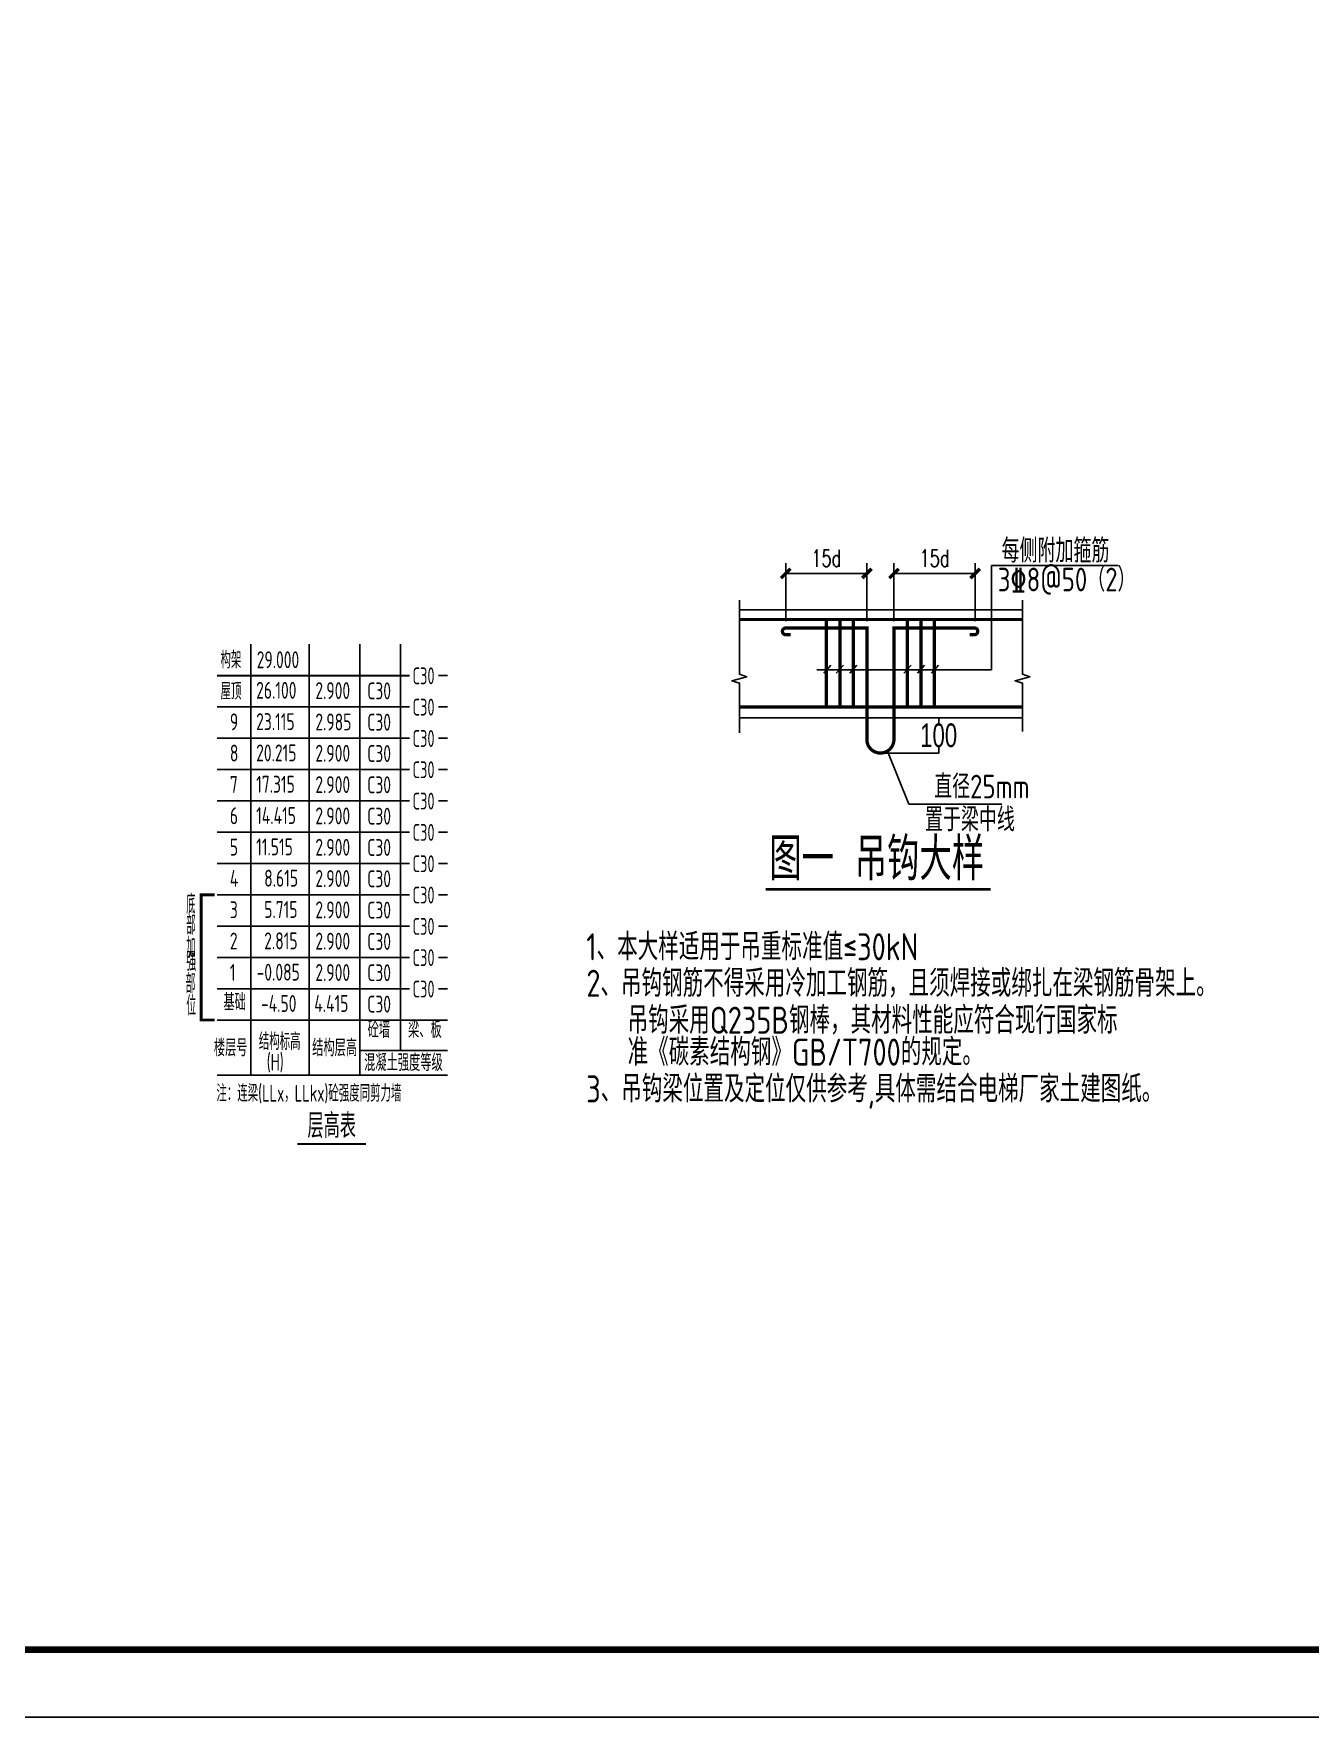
# Model space of a CAD drawing. Extents: x 826826 to 1642106, y -156213 to 399140.
# Drawn here: x 1314452 to 1333346, y -118305 to -93389 of the extents above; entities that cross this region are included whole.
import ezdxf
from ezdxf.enums import TextEntityAlignment as Align

# ---------------------------------------------------------------- set-up
doc = ezdxf.new("R2010")
doc.units = 0
doc.header["$LTSCALE"] = 1000
doc.layers.get('0').update_dxf_attribs({"linetype": 'CONTINUOUS'})
doc.layers.get('DEFPOINTS').update_dxf_attribs({"linetype": 'CONTINUOUS'})
for name, color, linetype in [('-TK', 7, 'CONTINUOUS'), ('0p-标字', 7, 'CONTINUOUS'), ('0p-标注', 43, 'CONTINUOUS'), ('S-0-TEXT', 7, 'CONTINUOUS'), ('S-B表格', 2, 'CONTINUOUS'), ('TEXT', 2, 'CONTINUOUS')]:
    doc.layers.add(name, color=color, linetype=linetype)
doc.layers.add('7549', color=9, linetype='CONTINUOUS', lineweight=18)
doc.styles.add('$2$X', font='romans0.shx', dxfattribs={"width": 0.7, "bigfont": 'hz00.shx'})
doc.styles.add('AHZTXT', font='atxt.shx', dxfattribs={"width": 0.7, "bigfont": 'ahztxt.shx'})
doc.styles.add('DIM_FONT', font='COMPLEX.shx', dxfattribs={"width": 0.7})
doc.styles.add('TSSD_REIN', font='tssdeng.shx', dxfattribs={"width": 0.7, "height": 300, "bigfont": 'tssdchn.shx'})
doc.dimstyles.new('DIM梁定位100', dxfattribs={"dimtxt": 250, "dimasz": 100, "dimexe": 150, "dimexo": 100, "dimgap": 100, "dimtad": 1, "dimdec": 0, "dimdsep": 46, "dimtxsty": '$2$X', "dimblk": '$1$_archtick', "dimcen": 2.5, "dimclrd": 256, "dimclre": 256, "dimclrt": 7, "dimadec": 3, "dimazin": 0, "dimtfac": 1, "dimtdec": 0, "dimtix": 1, "dimtmove": 2, "dimatfit": 3, "dimldrblk": '$1$_archtick', "dimfxl": 0, "dimtolj": 1, "dimtzin": 0, "dimlwd": -1, "dimlwe": -1, "dimarcsym": 0})
doc.dimstyles.new('NORMAL', dxfattribs={"dimtxt": 0.18, "dimasz": 0.18, "dimexe": 0.18, "dimexo": 0.0625, "dimgap": 0.09, "dimtad": 0, "dimtih": 1, "dimtoh": 1, "dimdec": 4, "dimzin": 0, "dimdsep": 46, "dimtxsty": 'DIM_FONT', "dimcen": 0.09, "dimclrt": 4, "dimadec": 0, "dimazin": 0, "dimtfac": 1, "dimtdec": 4, "dimtofl": 0, "dimtmove": 2, "dimatfit": 3, "dimfxl": 0, "dimtolj": 1, "dimtzin": 0, "dimarcsym": 0})

# ---------------------------------------------------------------- blocks, each defined once
blk = doc.blocks.new('B20200424131938')
at = {"layer": '7549', "const_width": 40}
blk.add_lwpolyline([(417, 3688), (217, 3688), (217, 1834), (417, 1834)], dxfattribs=at)
at = {"layer": 'S-0-TEXT'}
blk.add_lwpolyline([(1641, 0, 27, 27, 0), (2658, 0, 0, 0, 0)], format="xyseb", dxfattribs=at)
at = {"layer": 'S-B表格'}
for p, q in [((952, 1021), (952, 7396)), ((1817, 1021), (1817, 7396)), ((2567, 1021), (2567, 7396)), ((3167, 1385), (3167, 7396)), ((452, 6932), (3167, 6932)), ((452, 6932), (3167, 6932)), ((3167, 6932), (3298, 6932)), ((3167, 6932), (3298, 6932)), ((3167, 6932), (3298, 6932)), ((3731, 6932), (3862, 6932)), ((3731, 6932), (3862, 6932)), ((3731, 6932), (3862, 6932)), ((452, 6469), (3167, 6469)), ((452, 6469), (3167, 6469)), ((3167, 6469), (3298, 6469)), ((3167, 6469), (3298, 6469)), ((3167, 6469), (3298, 6469)), ((3731, 6469), (3862, 6469)), ((3731, 6469), (3862, 6469)), ((3731, 6469), (3862, 6469)), ((452, 6005), (3167, 6005)), ((452, 6005), (3167, 6005)), ((3167, 6005), (3298, 6005)), ((3167, 6005), (3298, 6005)), ((3167, 6005), (3298, 6005)), ((3731, 6005), (3862, 6005)), ((3731, 6005), (3862, 6005)), ((3731, 6005), (3862, 6005)), ((452, 5542), (3167, 5542)), ((452, 5542), (3167, 5542)), ((3167, 5542), (3298, 5542)), ((3167, 5542), (3298, 5542)), ((3167, 5542), (3298, 5542)), ((3731, 5542), (3862, 5542)), ((3731, 5542), (3862, 5542)), ((3731, 5542), (3862, 5542)), ((452, 5078), (3167, 5078)), ((452, 5078), (3167, 5078)), ((3167, 5078), (3298, 5078)), ((3167, 5078), (3298, 5078)), ((3167, 5078), (3298, 5078)), ((3731, 5078), (3862, 5078)), ((3731, 5078), (3862, 5078)), ((3731, 5078), (3862, 5078)), ((452, 4615), (3167, 4615)), ((3167, 4615), (3298, 4615)), ((3731, 4615), (3862, 4615)), ((452, 4151), (3167, 4151)), ((3167, 4151), (3298, 4151)), ((3731, 4151), (3862, 4151)), ((452, 3688), (3167, 3688)), ((3167, 3688), (3298, 3688)), ((3731, 3688), (3862, 3688)), ((452, 3224), (3167, 3224)), ((3167, 3224), (3298, 3224)), ((3731, 3224), (3862, 3224)), ((452, 2761), (3167, 2761)), ((3167, 2761), (3298, 2761)), ((3731, 2761), (3862, 2761)), ((452, 2297), (3167, 2297)), ((3167, 2297), (3298, 2297)), ((3731, 2297), (3862, 2297)), ((452, 1834), (3167, 1834)), ((452, 1834), (3862, 1834)), ((452, 1834), (2854, 1834)), ((452, 1834), (2854, 1834)), ((2567, 1385), (3862, 1385)), ((452, 1021), (3862, 1021))]:
    blk.add_line(p, q, dxfattribs=at)
at = {"style": 'TSSD_REIN'}
for s, width, p, p2 in [('底', 0.535575, (-3, 3408), (134, 3408)), ('部', 0.530918, (-3, 3100), (134, 3100)), ('加', 0.526341, (-3, 2774), (134, 2774))]:
    blk.add_text(s, height=285, dxfattribs=dict(at, width=width)).set_placement(p, p2, align=Align.FIT)
for s, height, width, p in [('强', 285, 0.535575, (-3, 2477)), ('部', 285, 0.535575, (-13, 2146)), ('位', 285, 0.535575, (-3, 1820)), ('砼墙', 250, 0.7, (2681, 1495)), ('梁、板', 250, 0.7, (3279, 1495))]:
    blk.add_text(s, height=height, dxfattribs=dict(at, width=width)).set_placement(p, align=Align.BOTTOM_LEFT)
for s, width, p in [('楼层号', 0.7, (405, 1299)), ('结构标高', 0.65, (1070, 1392)), ('结构层高', 0.7, (1860, 1299)), ('(H)', 0.65, (1188, 1086)), ('混凝土强度等级', 0.7, (2629, 1080))]:
    blk.add_text(s, height=250, dxfattribs=dict(at, width=width)).set_placement(p)
at = {"layer": 'S-0-TEXT', "style": 'TSSD_REIN', "width": 0.7}
blk.add_text('层高表', height=360, dxfattribs=at).set_placement((1790, 90))
at = {"layer": 'S-B表格', "style": 'TSSD_REIN'}
for s, width, p in [('构架', 0.65, (503, 7039)), ('29.000', 0.7, (1039, 7042)), ('C30', 0.65, (3345, 6804)), ('屋顶', 0.65, (503, 6575)), ('26.100', 0.7, (1031, 6590)), ('2.900', 0.7, (1907, 6585)), ('C30', 0.7, (2675, 6581)), ('C30', 0.65, (3345, 6341)), ('9', 0.7, (642, 6123)), ('23.115', 0.7, (1031, 6126)), ('2.985', 0.7, (1907, 6121)), ('C30', 0.7, (2675, 6118)), ('C30', 0.65, (3345, 5877)), ('8', 0.7, (642, 5660)), ('20.215', 0.7, (1031, 5663)), ('2.900', 0.7, (1907, 5658)), ('C30', 0.7, (2675, 5654)), ('C30', 0.65, (3345, 5414)), ('7', 0.7, (642, 5196)), ('17.315', 0.7, (1031, 5199)), ('2.900', 0.7, (1907, 5194)), ('C30', 0.7, (2675, 5191)), ('14.415', 0.7, (1031, 4736)), ('C30', 0.65, (3345, 4950)), ('6', 0.7, (642, 4733)), ('2.900', 0.7, (1907, 4731)), ('C30', 0.7, (2675, 4727)), ('C30', 0.65, (3345, 4487)), ('5', 0.7, (642, 4269)), ('11.515', 0.7, (1031, 4272)), ('2.900', 0.7, (1907, 4267)), ('C30', 0.7, (2675, 4264)), ('C30', 0.65, (3345, 4023)), ('4', 0.7, (642, 3806)), ('8.615', 0.7, (1150, 3809)), ('2.900', 0.7, (1907, 3804)), ('C30', 0.7, (2675, 3800)), ('C30', 0.65, (3345, 3560)), ('3', 0.7, (642, 3342)), ('5.715', 0.7, (1150, 3345)), ('2.900', 0.7, (1907, 3340)), ('C30', 0.7, (2675, 3337)), ('C30', 0.65, (3345, 3096)), ('2', 0.7, (642, 2879)), ('2.815', 0.7, (1150, 2882)), ('2.900', 0.7, (1907, 2877)), ('C30', 0.7, (2675, 2873)), ('C30', 0.65, (3345, 2633)), ('1', 0.7, (642, 2415)), ('-0.085', 0.7, (1038, 2418)), ('2.900', 0.7, (1907, 2413)), ('C30', 0.7, (2675, 2410)), ('基础', 0.7, (545, 1974)), ('C30', 0.65, (3345, 2169)), ('-4.50', 0.7, (1103, 1955)), ('4.415', 0.7, (1891, 1955)), ('C30', 0.7, (2675, 1946))]:
    blk.add_text(s, height=250, dxfattribs=dict(at, width=width)).set_placement(p)
at = {"layer": 'TEXT', "style": 'TSSD_REIN', "width": 0.65}
blk.add_text('注：连梁(LLx，LLkx)砼强度同剪力墙', height=250, dxfattribs=at).set_placement((443, 627))
blk = doc.blocks.new('*D2172')
at = {"layer": '0p-标字', "color": 0, "lineweight": -2}
for p, q in [((-167958, -130280), (-167296, -130280)), ((-167296, -130280), (-167296, -130365)), ((-168158, -130801), (-167296, -130801)), ((-167296, -130801), (-167296, -130715))]:
    blk.add_line(p, q, dxfattribs=at)
at = {"layer": '0p-标字', "color": 0}
for points in [[(-167296, -130280), (-167296, -130280), (-167296, -130280)], [(-167296, -130801), (-167296, -130801), (-167296, -130801)]]:
    blk.add_solid(points, dxfattribs=at)
at = {"layer": 'DEFPOINTS', "color": 0}
for p in [(-167958, -130280), (-167296, -130280), (-168158, -130801)]:
    blk.add_point(p, dxfattribs=at)
at = {"layer": '0p-标字', "color": 4, "insert": (-167296, -130540), "char_height": 350, "attachment_point": 5, "style": 'AHZTXT'}
blk.add_mtext('\\A1;100', dxfattribs=at)
blk = doc.blocks.new('$1$_archtick')
at = {"const_width": 0.5}
blk.add_lwpolyline([(-0.7, -0.7), (0.7, 0.7)], dxfattribs=at)
blk = doc.blocks.new('*D2173')
at = {"layer": '0p-标注'}
for p, q in [((-169560, -128849), (-169560, -127993)), ((-168358, -128850), (-168358, -127993)), ((-169560, -128143), (-168358, -128143))]:
    blk.add_line(p, q, dxfattribs=at)
at = {"layer": 'DEFPOINTS', "color": 0}
for p in [(-168358, -128143), (-169560, -128949), (-168358, -128950)]:
    blk.add_point(p, dxfattribs=at)
at = {"layer": '0p-标注', "xscale": 100, "yscale": 100, "zscale": 100, "rotation": 180}
blk.add_blockref('$1$_archtick', (-169560, -128143), dxfattribs=at)
at = {"layer": '0p-标注', "xscale": 100, "yscale": 100, "zscale": 100}
blk.add_blockref('$1$_archtick', (-168358, -128143), dxfattribs=at)
at = {"layer": '0p-标注', "color": 7, "insert": (-168959, -127918), "char_height": 250, "attachment_point": 5, "style": '$2$X'}
blk.add_mtext('\\A1;15d', dxfattribs=at)
blk = doc.blocks.new('*D2174')
at = {"layer": '0p-标注'}
for p, q in [((-167958, -128849), (-167958, -127993)), ((-166756, -128850), (-166756, -127993)), ((-167958, -128143), (-166756, -128143))]:
    blk.add_line(p, q, dxfattribs=at)
at = {"layer": 'DEFPOINTS', "color": 0}
for p in [(-166756, -128143), (-167958, -128949), (-166756, -128950)]:
    blk.add_point(p, dxfattribs=at)
at = {"layer": '0p-标注', "xscale": 100, "yscale": 100, "zscale": 100, "rotation": 180}
blk.add_blockref('$1$_archtick', (-167958, -128143), dxfattribs=at)
at = {"layer": '0p-标注', "xscale": 100, "yscale": 100, "zscale": 100}
blk.add_blockref('$1$_archtick', (-166756, -128143), dxfattribs=at)
at = {"layer": '0p-标注', "color": 7, "insert": (-167357, -127918), "char_height": 250, "attachment_point": 5, "style": '$2$X'}
blk.add_mtext('\\A1;15d', dxfattribs=at)
blk = doc.blocks.new('A1')
blk.add_lwpolyline([(0, 59400), (0, 0), (84100, 0), (84100, 59400)], close=True)
at = {"const_width": 100}
blk.add_lwpolyline([(2500, 58400), (2500, 1000), (83100, 1000), (83100, 58400)], close=True, dxfattribs=at)
blk = doc.blocks.new('20210810.16093829')
at = {"layer": '0p-标字', "color": 1}
for p, q in [((6000.40859, 7975.87228), (7870.56457, 7975.87228)), ((6000.40859, 7975.87228), (6000.40859, 6434.21455)), ((2266.50612, 7322.48407), (6457.76552, 7322.48407)), ((3514.78155, 6384.76322), (3620.68501, 6502.96611)), ((3701.22216, 6384.76322), (3807.12563, 6502.96611)), ((3901.22216, 6384.76322), (4007.12563, 6502.96611)), ((4701.22216, 6384.76322), (4807.12563, 6502.96611)), ((4901.22216, 6384.76322), (5007.12563, 6502.96611)), ((5109.67416, 6384.76322), (5215.57763, 6502.96611)), ((3413.08729, 6434.21455), (6000.40859, 6434.21455)), ((2266.50612, 5722.48407), (6457.76552, 5722.48407)), ((4457.24154, 5229.84358), (4772.72668, 4447.02019)), ((4772.72668, 4447.02019), (6151.02435, 4447.02019))]:
    blk.add_line(p, q, dxfattribs=at)
for points in [[(2266.50612, 5498.4886), (2266.50612, 6236.34762), (2156.50612, 6271.34762), (2376.50612, 6331.34762), (2266.50612, 6366.34762), (2266.50612, 7462.48407)], [(6457.76552, 5521.47859), (6457.76552, 6236.34762), (6347.76552, 6271.34762), (6567.76552, 6331.34762), (6457.76552, 6366.34762), (6457.76552, 7462.48407)]]:
    blk.add_lwpolyline(points, dxfattribs=at)
at = {"layer": '0p-标字'}
for points, const_width in [([(6457.76552, 7177.90655), (2266.50612, 7177.90655)], 48.6), ([(4153.97991, 5401.29618), (4153.97991, 7051.92946), (2951.96496, 7052.70409)], 48.6), ([(3553.97991, 5881.62742), (3553.97991, 7177.90655)], 48.6), ([(3753.97991, 5881.62742), (3753.97991, 7177.90655)], 48.6), ([(3953.97991, 5881.62742), (3953.97991, 7177.90655)], 48.6), ([(4553.97991, 5401.29618), (4553.97991, 7051.92946), (5744.30571, 7052.87429)], 48.6), ([(4753.97991, 5881.62742), (4753.97991, 7177.90655)], 48.6), ([(4953.97991, 5881.62742), (4953.97991, 7177.90655)], 48.6), ([(5153.97991, 5881.62742), (5153.97991, 7177.90655)], 48.6), ([(5673.57267, 6952.87429), (5744.30571, 6952.87429)], 48.6), ([(3024.71295, 6951.92946), (2953.97991, 6951.92946)], 48.6), ([(6457.76552, 5881.62742), (2266.50612, 5881.62742)], 48.6), ([(5985.42139, 3184.72529), (2656.02737, 3184.72529)], 40)]:
    blk.add_lwpolyline(points, dxfattribs=dict(at, const_width=const_width))
at = {"layer": '0p-标字', "const_width": 48.6}
for points in [[(2953.97991, 7051.92946, 1), (2953.97991, 6951.92946)], [(5744.30571, 6952.87429, 1), (5744.30571, 7052.87429)], [(4153.97991, 5401.29618, 1), (4553.97991, 5401.29618)]]:
    blk.add_lwpolyline(points, format="xyb", dxfattribs=at)
at = {"layer": '0p-标字', "style": 'TSSD_REIN', "width": 0.8}
for s, height, p in [('每侧附加箍筋 ', 350, (6147.06507, 8020.74429)), ('3%%1328@50（2）', 350, (6090.82149, 7594.06875)), ('直径25mm', 350, (5149.58409, 4530.27781)), ('置于梁中线', 350, (5013.85968, 4042.24912)), ('图一 吊钩大样', 630, (2710.73088, 3318.88252)), ('1、本大样适用于吊重标准值≤30kN', 400, (0.95031, 2134.06157)), ('2、吊钩钢筋不得采用冷加工钢筋，且须焊接或绑扎在梁钢筋骨架上。', 400, (2.48862, 1594.02407)), ('吊钩采用Q235B钢棒，其材料性能应符合现行国家标', 400, (612.3984, 1047.31317)), ('准《碳素结构钢》GB/T700的规定。', 400, (612.3984, 575.30049)), ('3、吊钩梁位置及定位仅供参考,具体需结合电梯厂家土建图纸。', 400, (0, 30.76923))]:
    blk.add_text(s, height=height, dxfattribs=at).set_placement(p)
at = {"layer": '0p-标字', "color": 1}
dim = blk.add_linear_dim(base=(5216.15346, 5722.48407), p1=(4353.97991, 5201.29618), p2=(4553.97991, 5722.48407), angle=90, text='100', dimstyle='NORMAL', override={"dimtxt": 350, "dimlfac": 0.25, "dimtxsty": 'AHZTXT', "dimse1": 0}, dxfattribs=at)
dim.commit()
dim.dimension.update_dxf_attribs({"geometry": '*D2172', "text_midpoint": (5216.15346, 5461.89013), "insert": (172512.34237, 136002.14029)})
at = {"layer": '0p-标注'}
for base, p1, p2, picture, middle in [((4153.97991, 7859.45643), (2951.96496, 7052.70409), (4153.97991, 7051.92946), '*D2173', (3552.97243, 8084.45643)), ((5755.99486, 7859.45643), (4553.97991, 7052.70409), (5755.99486, 7051.92946), '*D2174', (5154.98738, 8084.45643))]:
    dim = blk.add_linear_dim(base=base, p1=p1, p2=p2, text='15d', dimstyle='DIM梁定位100', dxfattribs=at)
    dim.commit()
    dim.dimension.update_dxf_attribs({"geometry": picture, "text_midpoint": middle, "insert": (172512.34237, 136002.14029)})

msp = doc.modelspace()

# ---------------------------------------------------------------- linework, layer by layer
at = {"layer": 'S-B表格', "color": 6, "linetype": 'ByBlock', "ltscale": 0.5, "const_width": 30}
msp.add_lwpolyline([(1317165.36, -102889.13), (1320011.74, -102889.13)], dxfattribs=at)

# ---------------------------------------------------------------- block references
at = {"layer": '-TK'}
msp.add_blockref('A1', (1269218.71, -118305.39), dxfattribs=at)
at = {"layer": 'S-B表格'}
msp.add_blockref('B20200424131938', (1316713.72, -109821.22), dxfattribs=at)
at = {"layer": 'TEXT'}
msp.add_blockref('20210810.16093829', (1322629.37, -109236.35), dxfattribs=at)

doc.saveas('drawing.dxf')
